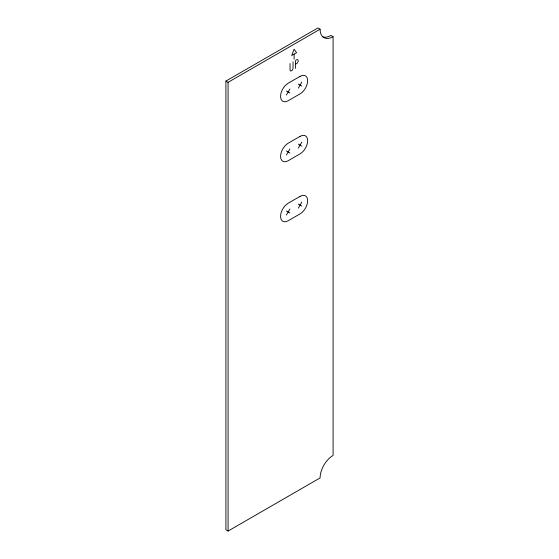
<?xml version="1.0" encoding="UTF-8"?>
<svg xmlns="http://www.w3.org/2000/svg" width="559" height="559" viewBox="0 0 559 559"><rect width="100%" height="100%" fill="white"/><g stroke="black" fill="none" stroke-linecap="round" stroke-linejoin="round"><path stroke-width="0.84" d="M286.411 95.016L289.911 88.965M298.317 88.147L301.818 82.089M286.411 155.025L289.911 148.967M298.317 148.149L301.818 142.091M286.411 215.026L289.911 208.968M298.317 208.151L301.818 202.092M225.913 81.076L317.931 27.95L320.097 29.201A18.37 10.607 -60 0 0 333.087 36.698L333.087 455.424A18.37 10.607 -60 0 0 320.097 477.924L228.079 531.05L225.913 529.799L225.913 81.076L228.079 82.327L320.097 29.201M293.943 54.209L291.665 55.523L294.118 49.199L296.57 52.693L294.118 54.104L294.118 59.198M295.62 64.187L296.515 63.67A2.362 1.363 -60 0 0 298.185 60.777A2.362 1.363 -60 0 0 296.515 59.813L296.263 59.96A1.146 0.664 -60 0 0 295.445 61.371L295.445 68.436M333.087 36.698L330.921 35.448A18.37 10.607 -60 0 1 322.473 36.726M298.317 84.109L301.818 86.128M286.411 90.984L289.911 93.004M298.317 144.11L301.818 146.13M286.411 150.986L289.911 153.005M298.317 204.112L301.818 206.131M286.411 210.988L289.911 213.007M293.042 61.818L293.042 68.177A2.117 1.223 -60 0 1 291.546 70.776A2.117 1.223 -60 0 1 290.044 69.91L290.044 63.551M228.079 82.327L228.079 531.05M300.071 76.366L288.158 83.242A10.719 6.191 -60 0 0 280.583 96.365A10.719 6.191 -60 0 0 288.158 100.739L300.071 93.863A10.719 6.191 -60 0 0 307.646 80.741A10.719 6.191 -60 0 0 300.071 76.366M300.071 136.368L288.158 143.244A10.719 6.191 -60 0 0 280.583 156.366A10.719 6.191 -60 0 0 288.158 160.747L300.071 153.872A10.719 6.191 -60 0 0 307.646 140.742A10.719 6.191 -60 0 0 300.071 136.368M300.071 196.37L288.158 203.245A10.719 6.191 -60 0 0 280.583 216.375A10.719 6.191 -60 0 0 288.158 220.749L300.071 213.873A10.719 6.191 -60 0 0 307.646 200.744A10.719 6.191 -60 0 0 300.071 196.37"/></g></svg>
